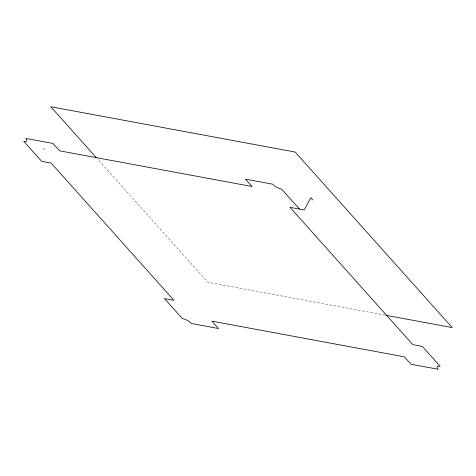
<?xml version="1.0" encoding="UTF-8"?>
<svg xmlns="http://www.w3.org/2000/svg" width="476" height="476" viewBox="0 0 476 476"><rect width="100%" height="100%" fill="white"/><g stroke="black" fill="none" stroke-linecap="round" stroke-linejoin="round"><path stroke-width="0.36" stroke-dasharray="2.38 1.78" d="M385.078 315.124L207.786 282.25L97.324 158.782M43.381 148.173L45.375 150.398"/><path stroke-width="0.71" d="M385.81 315.261L452.2 327.571L295.18 152.058L50.765 106.737L96.336 157.675M312.732 199.974L310.745 197.748L304.241 209.975L289.985 207.334L412.817 344.63L422.325 346.391L440.157 366.324A7.366 2.505 28 0 0 438.14 369.263L411.032 364.235L404.427 356.857L211.927 321.163L218.532 328.541L191.417 323.513A7.366 2.505 28 0 0 182.296 318.503L164.464 298.577L173.972 300.338L51.14 163.042L41.632 161.281L23.8 141.348A7.366 2.505 28 0 0 25.817 138.409L52.925 143.437L59.524 150.815L252.024 186.509L245.426 179.131L272.534 184.158A7.366 2.505 28 0 0 281.661 189.168L299.493 209.095"/></g></svg>
